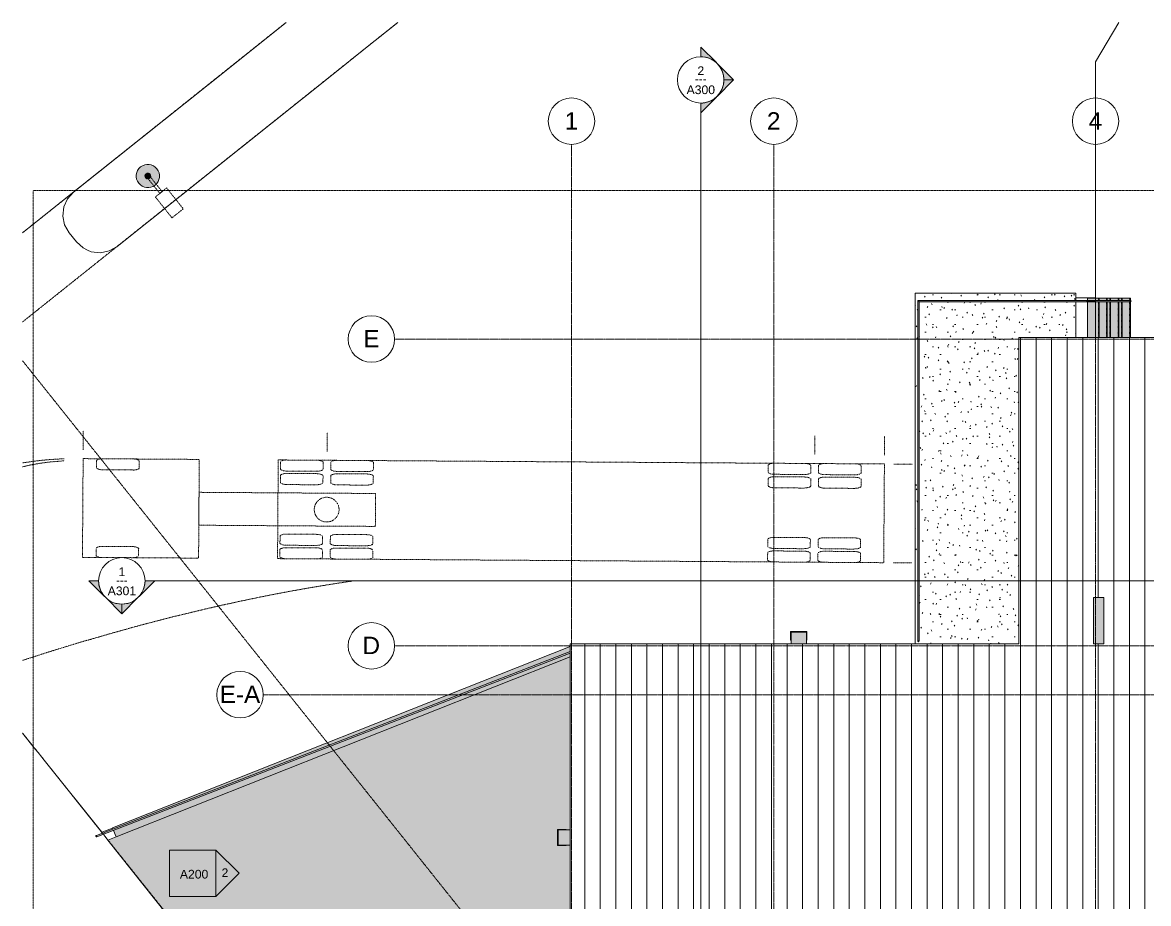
# Model space of a CAD drawing. Header units: inches. Extents: x -4141 to -1335, y 10291 to 12101.
# Drawn here: x -4135 to -2972, y 11191 to 12101 of the extents above; entities that cross this region are included whole.
import ezdxf

# ---------------------------------------------------------------- set-up
doc = ezdxf.new("R2010")
doc.units = ezdxf.units.IN
doc.header["$MEASUREMENT"] = 0
for name, pattern in [('Aligning Line 1_8_', [0.25, 0.125, -0.125]), ('Dash', [0.25, 0.125, -0.125]), ('Dash 1_16_', [0.125, 0.0625, -0.0625]), ('Double Dash 3_8_', [1, 0.375, -0.125, 0.125, -0.125, 0.125, -0.125]), ('Grid Line 1_2_', [0.875, 0.5, -0.125, 0.125, -0.125]), ('Overhead 1_16_', [0.101562, 0.0625, -0.039062])]:
    doc.linetypes.add(name, pattern=pattern)
for name, color, linetype, lineweight in [('A-FLOR-HRAL', 11, 'Continuous', 9), ('A-GENM', 5, 'Continuous', 9), ('A-ROOF', 132, 'Continuous', 13), ('A-ROOF-PATT', 132, 'Continuous', 9), ('A-WALL', 113, 'Continuous', 13), ('C-BLDG-PADS', 91, 'Continuous', 13), ('C-PROP-LINE', 91, 'Double Dash 3_8_', 9), ('C-TOPO', 7, 'Continuous', 9), ('E-LITE-EQPM', 33, 'Continuous', 9), ('E-LITE-EQPM-HDLN', 30, 'Dash', 9), ('G-ANNO-SYMB', 111, 'Aligning Line 1_8_', 9), ('S-FNDN', 32, 'Continuous', 13), ('S-GRID', 1, 'Continuous', 9), ('S-GRID-IDEN', 1, 'Continuous', 9), ('S-STRS', 31, 'Continuous', 13)]:
    doc.layers.add(name, color=color, linetype=linetype, lineweight=lineweight)
doc.styles.add('Arial', font='arial.ttf', dxfattribs={"height": 18})
doc.styles.add('Arial_1', font='arial.ttf', dxfattribs={"height": 9})
doc.styles.add('Century Gothic_1', font='', dxfattribs={"height": 9})
doc.styles.get('Century Gothic_1').set_extended_font_data('Century Gothic')

# ---------------------------------------------------------------- blocks, each defined once
blk = doc.blocks.new('Railing - Lapeyre - 1 1_2_ Post-1355937-FLOOR PLAN - ROOF PLAN')
at = {"layer": 'A-FLOR-HRAL'}
blk.add_hatch(color=253, dxfattribs=at).paths.add_polyline_path([(0.1, 0.7), (0, 0.7), (-0.3, 0.7), (-0.4, 0.6), (-0.6, 0.4), (-0.6, 0.4), (-0.7, 0.2), (-0.7, 0), (-0.6, 0), (-0.5, 0.3), (-0.5, 0.4), (-0.4, 0.6), (-0.2, 0.7), (0, 0.7)], flags=0)
at = {"layer": 'A-FLOR-HRAL', "color": 8}
blk.add_arc((0, 0), 0.75, 85.3095, 180, dxfattribs=at)
blk = doc.blocks.new('Railing - Lapeyre - 1 1_2_ Post-V1-FLOOR PLAN - ROOF PLAN')
at = {"layer": 'A-FLOR-HRAL'}
blk.add_hatch(color=253, dxfattribs=at).paths.add_polyline_path([(0, -0.8), (0.2, -0.7), (0.4, -0.6), (0.5, -0.5), (0.6, -0.4), (0.7, -0.2), (0.7, 0), (-0.8, 0), (-0.7, -0.2), (-0.6, -0.4), (-0.5, -0.5), (-0.4, -0.6), (-0.2, -0.7), (0, -0.8)], flags=0)
at = {"layer": 'A-FLOR-HRAL', "color": 8}
blk.add_arc((0, 0), 0.75, 180, 360, dxfattribs=at)
blk = doc.blocks.new('Railing - Railing-1339868-FLOOR PLAN - ROOF PLAN')
at = {"layer": 'A-FLOR-HRAL'}
for points in [[(-3210, 11461.9), (-3208.5, 11461.9), (-3208.5, 11812.4), (-3210, 11813.9), (-3210, 11463.1)], [(-3208.5, 11812.4), (-3035, 11812.4), (-3035.2, 11812.6), (-3035.3, 11812.8), (-3035.3, 11813), (-3035.3, 11813.1), (-3035.3, 11813.3), (-3035.1, 11813.5), (-3035.1, 11813.6), (-3034.9, 11813.7), (-3034.8, 11813.7), (-3034.6, 11813.8), (-3034.6, 11813.9), (-3209.9, 11813.9), (-3208.5, 11812.4)]]:
    blk.add_hatch(color=253, dxfattribs=at).paths.add_polyline_path(points, flags=0)
at = {"layer": 'A-FLOR-HRAL', "color": 8}
for p, q in [((-3034.6, 11813.9), (-3210, 11813.9)), ((-3210, 11813.9), (-3210, 11461.9)), ((-3208.5, 11812.4), (-3034.6, 11812.4)), ((-3208.5, 11461.9), (-3208.5, 11812.4)), ((-3034.6, 11813.9), (-3034.6, 11813.8)), ((-3208.5, 11461.9), (-3210, 11461.9))]:
    blk.add_line(p, q, dxfattribs=at)
blk.add_open_spline([(-3210, 11813.9), (-3210, 11813.9), (-3209.9, 11813.9), (-3209.9, 11813.8), (-3209.9, 11813.8), (-3209.8, 11813.8), (-3209.8, 11813.7), (-3209.7, 11813.7), (-3209.7, 11813.6), (-3209.6, 11813.5), (-3209.5, 11813.5), (-3209.5, 11813.4), (-3209.4, 11813.4), (-3209.4, 11813.3), (-3209.3, 11813.3), (-3209.3, 11813.2), (-3209.3, 11813.2), (-3209.2, 11813.1), (-3209.2, 11813.1), (-3209.1, 11813), (-3209.1, 11813), (-3209, 11813), (-3209, 11812.9), (-3208.9, 11812.9), (-3208.9, 11812.8), (-3208.8, 11812.8), (-3208.8, 11812.7), (-3208.7, 11812.7), (-3208.7, 11812.6), (-3208.6, 11812.6), (-3208.6, 11812.5), (-3208.6, 11812.5), (-3208.5, 11812.5), (-3208.5, 11812.4), (-3208.5, 11812.4), (-3208.5, 11812.4)], degree=3, knots=[0, 0, 0, 0, 0.083333, 0.125, 0.166667, 0.208333, 0.229167, 0.25, 0.291667, 0.333333, 0.354167, 0.375, 0.395833, 0.416667, 0.4375, 0.458333, 0.479167, 0.5, 0.520833, 0.541667, 0.5625, 0.583333, 0.604167, 0.625, 0.645833, 0.666667, 0.6875, 0.708333, 0.75, 0.770833, 0.791667, 0.833333, 0.875, 0.916667, 1, 1, 1, 1], dxfattribs=at)
at = {"rotation": 269.9999999999996}
blk.add_blockref('Railing - Lapeyre - 1 1_2_ Post-1355937-FLOOR PLAN - ROOF PLAN', (-3034.6, 11813.1), dxfattribs=at)
blk.add_blockref('Railing - Lapeyre - 1 1_2_ Post-V1-FLOOR PLAN - ROOF PLAN', (-3209.2, 11461.9))
blk = doc.blocks.new('Railing - Lapeyre - 1 1_2_ Post-1355956-FLOOR PLAN - ROOF PLAN')
at = {"layer": 'A-FLOR-HRAL'}
blk.add_hatch(color=253, dxfattribs=at).paths.add_polyline_path([(0.7, 0), (0.7, 0.2), (0.6, 0.4), (0.5, 0.5), (0.4, 0.6), (0.2, 0.7), (0, 0.7), (-0.2, 0.7), (-0.4, 0.6), (-0.5, 0.5), (-0.6, 0.4), (-0.7, 0.2), (-0.8, 0), (-0.7, -0.2), (-0.6, -0.4), (-0.5, -0.5), (-0.4, -0.6), (-0.2, -0.7), (0, -0.8), (0.2, -0.7), (0.4, -0.6), (0.5, -0.5), (0.6, -0.4), (0.7, -0.2)], flags=0)
at = {"layer": 'A-FLOR-HRAL', "color": 8}
for start, end in [(360, 180), (180, 360)]:
    blk.add_arc((0, 0), 0.75, start, end, dxfattribs=at)
blk = doc.blocks.new('Railing - Railing-1340472-FLOOR PLAN - ROOF PLAN')
at = {"layer": 'A-FLOR-HRAL'}
for points in [[(-3034.4, 11812.3), (-3026.2, 11812.3), (-3026.2, 11813.8), (-3034.1, 11813.7), (-3034, 11813.6), (-3033.9, 11813.4), (-3033.9, 11813.3), (-3033.8, 11813), (-3033.9, 11812.7), (-3034, 11812.5), (-3034.2, 11812.4), (-3034.3, 11812.4), (-3034.4, 11812.3), (-3034.4, 11812.3)], [(-2990.4, 11812.3), (-2990.4, 11812.3), (-2990.6, 11812.4), (-2990.7, 11812.5), (-2990.9, 11812.6), (-2990.9, 11812.8), (-2991, 11813), (-2990.9, 11813.2), (-2990.9, 11813.4), (-2990.7, 11813.6), (-2990.6, 11813.7), (-2990.4, 11813.7), (-2990.4, 11813.8), (-3026.2, 11813.8), (-3026.2, 11812.3), (-2990.5, 11812.3)]]:
    blk.add_hatch(color=253, dxfattribs=at).paths.add_polyline_path(points, flags=0)
at = {"layer": 'A-FLOR-HRAL', "color": 8}
for p, q in [((-3026.2, 11813.8), (-3034.6, 11813.8)), ((-3026.2, 11812.3), (-3034.6, 11812.3)), ((-2990.2, 11813.8), (-3026.2, 11813.8)), ((-2990.2, 11812.3), (-3026.2, 11812.3))]:
    blk.add_line(p, q, dxfattribs=at)
at = {"rotation": 270}
for p in [(-3034.6, 11813), (-2990.2, 11813)]:
    blk.add_blockref('Railing - Lapeyre - 1 1_2_ Post-1355956-FLOOR PLAN - ROOF PLAN', p, dxfattribs=at)
blk = doc.blocks.new('Railing - Lapeyre - 1 1_2_ Post-V2-FLOOR PLAN - ROOF PLAN')
at = {"layer": 'A-FLOR-HRAL'}
blk.add_hatch(color=253, dxfattribs=at).paths.add_polyline_path([(-0.7, 0.2), (-0.7, 0), (0.8, 0), (0.7, 0.3), (0.6, 0.5), (0.5, 0.5), (0.3, 0.7), (0.2, 0.7), (0, 0.7), (-0.2, 0.7), (-0.4, 0.6), (-0.6, 0.5), (-0.7, 0.3), (-0.7, 0.2)], flags=0)
at = {"layer": 'A-FLOR-HRAL', "color": 8}
blk.add_arc((0, 0), 0.75, 360, 180, dxfattribs=at)
blk = doc.blocks.new('Railing - Railing-1341484-FLOOR PLAN - ROOF PLAN')
at = {"layer": 'A-FLOR-HRAL'}
blk.add_hatch(color=253, dxfattribs=at).paths.add_polyline_path([(-4058.1, 11259.6), (-3569.2, 11449.5), (-3569.2, 11451), (-4058.6, 11261), (-4058.1, 11259.6)], flags=0)
at = {"layer": 'A-FLOR-HRAL', "color": 8}
for p, q in [((-3569.2, 11451), (-4058.6, 11261)), ((-4058.1, 11259.6), (-3569.2, 11449.4)), ((-4058.1, 11259.6), (-4058.6, 11261))]:
    blk.add_line(p, q, dxfattribs=at)
at = {"rotation": 111.2193858935049}
blk.add_blockref('Railing - Lapeyre - 1 1_2_ Post-V2-FLOOR PLAN - ROOF PLAN', (-4058.4, 11260.3), dxfattribs=at)
blk = doc.blocks.new('Turning Radius - Semi - 42ft axle to axle - Turning Radius - Semi - 42ft axle to axle-1546870-FLOOR PLAN - ROOF PLAN')
at = {"layer": 'A-GENM', "color": 8, "linetype": 'Dash 1_16_'}
for p, q in [((-540, 821.2), (-540, 801.7)), ((-438, 821.2), (-438, 801.7)), ((-549.2, 792), (-568.7, 792)), ((-540, 792), (-540, 165.6)), ((-438, 792), (-540, 792)), ((-438, 165.6), (-438, 792)), ((-530.8, 768), (-537.8, 768)), ((-516.8, 768), (-523.9, 768)), ((-454.1, 768), (-461.2, 768)), ((-440.2, 768), (-447.2, 768)), ((-540, 761.8), (-540, 730.2)), ((-528.6, 730.2), (-528.6, 761.8)), ((-526.1, 761.8), (-526.1, 730.2)), ((-514.6, 730.2), (-514.6, 761.8)), ((-463.4, 761.8), (-463.4, 730.2)), ((-451.9, 730.2), (-451.9, 761.8)), ((-449.4, 761.8), (-449.4, 730.2)), ((-438, 730.2), (-438, 761.8)), ((-537.8, 724), (-530.8, 724)), ((-523.9, 724), (-516.8, 724)), ((-461.2, 724), (-454.1, 724)), ((-447.2, 724), (-440.2, 724)), ((-549.2, 720), (-568.7, 720)), ((-540, 709.8), (-540, 678.2)), ((-530.8, 716), (-537.8, 716)), ((-528.6, 678.2), (-528.6, 709.8)), ((-526.1, 709.8), (-526.1, 678.2)), ((-516.8, 716), (-523.9, 716)), ((-514.6, 678.2), (-514.6, 709.8)), ((-463.4, 709.8), (-463.4, 678.2)), ((-454.1, 716), (-461.2, 716)), ((-451.9, 678.2), (-451.9, 709.8)), ((-449.4, 709.8), (-449.4, 678.2)), ((-440.2, 716), (-447.2, 716)), ((-438, 678.2), (-438, 709.8)), ((-537.8, 672), (-530.8, 672)), ((-523.9, 672), (-516.8, 672)), ((-461.2, 672), (-454.1, 672)), ((-447.2, 672), (-440.2, 672)), ((-540, 257.8), (-540, 226.2)), ((-530.8, 264), (-537.8, 264)), ((-528.6, 226.2), (-528.6, 257.8)), ((-526.1, 257.8), (-526.1, 226.2)), ((-516.8, 264), (-523.9, 264)), ((-514.6, 226.2), (-514.6, 257.8)), ((-506, 266.4), (-506, 84)), ((-472, 266.4), (-506, 266.4)), ((-472, 84), (-472, 266.4)), ((-463.4, 257.8), (-463.4, 226.2)), ((-454.1, 264), (-461.2, 264)), ((-451.9, 226.2), (-451.9, 257.8)), ((-449.4, 257.8), (-449.4, 226.2)), ((-440.2, 264), (-447.2, 264)), ((-438, 226.2), (-438, 257.8)), ((-549.2, 216), (-568.7, 216)), ((-537.8, 220), (-530.8, 220)), ((-530.8, 212), (-537.8, 212)), ((-523.9, 220), (-516.8, 220)), ((-516.8, 212), (-523.9, 212)), ((-461.2, 220), (-454.1, 220)), ((-454.1, 212), (-461.2, 212)), ((-447.2, 220), (-440.2, 220)), ((-440.2, 212), (-447.2, 212)), ((-540, 205.8), (-540, 174.2)), ((-528.6, 174.2), (-528.6, 205.8)), ((-526.1, 205.8), (-526.1, 174.2)), ((-514.6, 174.2), (-514.6, 205.8)), ((-463.4, 205.8), (-463.4, 174.2)), ((-451.9, 174.2), (-451.9, 205.8)), ((-449.4, 205.8), (-449.4, 174.2)), ((-438, 174.2), (-438, 205.8)), ((-540, 165.6), (-438, 165.6)), ((-537.8, 168), (-530.8, 168)), ((-523.9, 168), (-516.8, 168)), ((-461.2, 168), (-454.1, 168)), ((-447.2, 168), (-440.2, 168)), ((-540, 84), (-540, -36)), ((-438, 84), (-540, 84)), ((-506, 84), (-472, 84)), ((-438, -36), (-438, 84)), ((-540, 15.8), (-540, -15.8)), ((-530.8, 22), (-537.8, 22)), ((-528.6, -15.8), (-528.6, 15.8)), ((-449.4, 15.8), (-449.4, -15.8)), ((-440.2, 22), (-447.2, 22)), ((-438, -15.8), (-438, 15.8)), ((-537.8, -22), (-530.8, -22)), ((-447.2, -22), (-440.2, -22)), ((-549.2, -36), (-568.7, -36)), ((-540, -36), (-438, -36))]:
    blk.add_line(p, q, dxfattribs=at)
blk.add_circle((-489, 216), 12.8, dxfattribs=at)
for centre, radius, start, end in [((-537.9, 767.1), 0.919, 81.4433, 135.4264), ((-530.6, 767.1), 0.919, 44.5736, 98.5565), ((-524, 767.1), 0.919, 81.4433, 135.4264), ((-516.7, 767.1), 0.919, 44.5736, 98.5565), ((-461.3, 767.1), 0.919, 81.4433, 135.4264), ((-454, 767.1), 0.919, 44.5736, 98.5565), ((-447.4, 767.1), 0.919, 81.4433, 135.4264), ((-440.1, 767.1), 0.919, 44.5736, 98.5565), ((-529, 762.3), 11, 150.6297, 182.5082), ((-539.6, 762.3), 11, 357.4914, 29.3702), ((-515, 762.3), 11, 150.6297, 182.5082), ((-525.7, 762.3), 11, 357.4914, 29.3702), ((-452.4, 762.3), 11, 150.6297, 182.5082), ((-463, 762.3), 11, 357.4914, 29.3702), ((-438.4, 762.3), 11, 150.6297, 182.5082), ((-449, 762.3), 11, 357.4914, 29.3702), ((-529, 729.7), 11, 177.4914, 209.3702), ((-537.9, 724.9), 0.919, 224.5736, 278.5565), ((-530.6, 724.9), 0.919, 261.4433, 315.4264), ((-539.6, 729.7), 11, 330.6297, 2.5082), ((-515, 729.7), 11, 177.4914, 209.3702), ((-524, 724.9), 0.919, 224.5736, 278.5565), ((-516.7, 724.9), 0.919, 261.4433, 315.4264), ((-525.7, 729.7), 11, 330.6297, 2.5082), ((-452.4, 729.7), 11, 177.4914, 209.3702), ((-461.3, 724.9), 0.919, 224.5736, 278.5565), ((-454, 724.9), 0.919, 261.4433, 315.4264), ((-463, 729.7), 11, 330.6297, 2.5082), ((-438.4, 729.7), 11, 177.4914, 209.3702), ((-447.4, 724.9), 0.919, 224.5736, 278.5565), ((-440.1, 724.9), 0.919, 261.4433, 315.4264), ((-449, 729.7), 11, 330.6297, 2.5082), ((-529, 710.3), 11, 150.6297, 182.5082), ((-537.9, 715.1), 0.919, 81.4433, 135.4264), ((-530.6, 715.1), 0.919, 44.5736, 98.5565), ((-539.6, 710.3), 11, 357.4914, 29.3702), ((-515, 710.3), 11, 150.6297, 182.5082), ((-524, 715.1), 0.919, 81.4433, 135.4264), ((-516.7, 715.1), 0.919, 44.5736, 98.5565), ((-525.7, 710.3), 11, 357.4914, 29.3702), ((-452.4, 710.3), 11, 150.6297, 182.5082), ((-461.3, 715.1), 0.919, 81.4433, 135.4264), ((-454, 715.1), 0.919, 44.5736, 98.5565), ((-463, 710.3), 11, 357.4914, 29.3702), ((-438.4, 710.3), 11, 150.6297, 182.5082), ((-447.4, 715.1), 0.919, 81.4433, 135.4264), ((-440.1, 715.1), 0.919, 44.5736, 98.5565), ((-449, 710.3), 11, 357.4914, 29.3702), ((-529, 677.7), 11, 177.4914, 209.3702), ((-539.6, 677.7), 11, 330.6297, 2.5082), ((-515, 677.7), 11, 177.4914, 209.3702), ((-525.7, 677.7), 11, 330.6297, 2.5082), ((-452.4, 677.7), 11, 177.4914, 209.3702), ((-463, 677.7), 11, 330.6297, 2.5082), ((-438.4, 677.7), 11, 177.4914, 209.3702), ((-449, 677.7), 11, 330.6297, 2.5082), ((-537.9, 672.9), 0.919, 224.5736, 278.5565), ((-530.6, 672.9), 0.919, 261.4433, 315.4264), ((-524, 672.9), 0.919, 224.5736, 278.5565), ((-516.7, 672.9), 0.919, 261.4433, 315.4264), ((-461.3, 672.9), 0.919, 224.5736, 278.5565), ((-454, 672.9), 0.919, 261.4433, 315.4264), ((-447.4, 672.9), 0.919, 224.5736, 278.5565), ((-440.1, 672.9), 0.919, 261.4433, 315.4264), ((-529, 258.3), 11, 150.6297, 182.5082), ((-537.9, 263.1), 0.919, 81.4433, 135.4264), ((-530.6, 263.1), 0.919, 44.5736, 98.5565), ((-539.6, 258.3), 11, 357.4914, 29.3702), ((-515, 258.3), 11, 150.6297, 182.5082), ((-524, 263.1), 0.919, 81.4433, 135.4264), ((-516.7, 263.1), 0.919, 44.5736, 98.5565), ((-525.7, 258.3), 11, 357.4914, 29.3702), ((-452.4, 258.3), 11, 150.6297, 182.5082), ((-461.3, 263.1), 0.919, 81.4433, 135.4264), ((-454, 263.1), 0.919, 44.5736, 98.5565), ((-463, 258.3), 11, 357.4914, 29.3702), ((-438.4, 258.3), 11, 150.6297, 182.5082), ((-447.4, 263.1), 0.919, 81.4433, 135.4264), ((-440.1, 263.1), 0.919, 44.5736, 98.5565), ((-449, 258.3), 11, 357.4914, 29.3702), ((1359.6, 515), 1795.7, 188.6295, 190.1351), ((-529, 225.7), 11, 177.4836, 209.3702), ((-539.6, 225.7), 11, 330.6297, 2.5082), ((-515, 225.7), 11, 177.4914, 209.3702), ((-525.7, 225.7), 11, 330.6297, 2.5082), ((-452.4, 225.7), 11, 177.4914, 209.3702), ((-463, 225.7), 11, 330.6297, 2.5082), ((-438.4, 225.7), 11, 177.4914, 209.3702), ((-449, 225.7), 11, 330.6297, 2.5082), ((-529, 206.3), 11, 150.6297, 182.5082), ((-537.9, 220.9), 0.919, 224.5736, 278.5565), ((-537.9, 211.1), 0.919, 81.4433, 135.4264), ((-530.6, 220.9), 0.919, 261.4433, 315.4264), ((-530.6, 211.1), 0.919, 44.5736, 98.5565), ((-539.6, 206.3), 11, 357.4914, 29.3702), ((-515, 206.3), 11, 150.6297, 182.5082), ((-524, 220.9), 0.919, 224.5736, 278.5565), ((-524, 211.1), 0.919, 81.4433, 135.4264), ((-516.7, 220.9), 0.919, 261.4433, 315.4264), ((-516.7, 211.1), 0.919, 44.5736, 98.5565), ((-525.7, 206.3), 11, 357.4914, 29.3702), ((-452.4, 206.3), 11, 150.6297, 182.5082), ((-461.3, 220.9), 0.919, 224.5736, 278.5565), ((-461.3, 211.1), 0.919, 81.4433, 135.4264), ((-454, 220.9), 0.919, 261.4433, 315.4264), ((-454, 211.1), 0.919, 44.5736, 98.5565), ((-463, 206.3), 11, 357.4914, 29.3702), ((-438.4, 206.3), 11, 150.6297, 182.5082), ((-447.4, 220.9), 0.919, 224.5736, 278.5565), ((-447.4, 211.1), 0.919, 81.4433, 135.4264), ((-440.1, 220.9), 0.919, 261.4433, 315.4264), ((-440.1, 211.1), 0.919, 44.5736, 98.5565), ((-449, 206.3), 11, 357.4914, 29.3702), ((1295.2, 503.5), 1730.3, 190.1351, 191.669), ((-529, 173.7), 11, 177.483, 209.3702), ((-537.9, 168.9), 0.919, 224.5736, 278.5565), ((-530.6, 168.9), 0.919, 261.4433, 315.4264), ((-539.6, 173.7), 11, 330.6297, 2.5082), ((-515, 173.7), 11, 177.4914, 209.3702), ((-524, 168.9), 0.919, 224.5736, 278.5565), ((-516.7, 168.9), 0.919, 261.4433, 315.4264), ((-525.7, 173.7), 11, 330.6297, 2.5082), ((-452.4, 173.7), 11, 177.4914, 209.3702), ((-461.3, 168.9), 0.919, 224.5736, 278.5565), ((-454, 168.9), 0.919, 261.4433, 315.4264), ((-463, 173.7), 11, 330.6297, 2.5082), ((-438.4, 173.7), 11, 177.4914, 209.3702), ((-447.4, 168.9), 0.919, 224.5736, 278.5565), ((-440.1, 168.9), 0.919, 261.4433, 315.4264), ((-449, 173.7), 11, 330.6297, 2.5082), ((1646.7, 576.1), 2089.2, 191.669, 193.011), ((1369.1, 511.9), 1804.2, 193.011, 194.4551), ((2004.6, 675.8), 2460.6, 194.4551, 195.625), ((-529, 16.3), 11, 150.6297, 182.5095), ((-537.9, 21.1), 0.919, 81.4433, 135.4264), ((-530.6, 21.1), 0.919, 44.5736, 98.5565), ((-539.6, 16.3), 11, 357.4915, 29.3702), ((-438.4, 16.3), 11, 150.6297, 182.5082), ((-447.4, 21.1), 0.919, 81.4433, 135.4264), ((-440.1, 21.1), 0.919, 44.5736, 98.5565), ((-449, 16.3), 11, 357.4915, 29.3702), ((1545.9, 547.5), 1984.2, 195.625, 196.9278), ((-529, -16.3), 11, 177.4902, 209.3702), ((-537.9, -21.1), 0.919, 224.5736, 278.5565), ((-530.6, -21.1), 0.919, 261.4433, 315.4264), ((-539.6, -16.3), 11, 330.6297, 2.5082), ((-438.4, -16.3), 11, 177.4915, 209.3702), ((-447.4, -21.1), 0.919, 224.5736, 278.5565), ((-440.1, -21.1), 0.919, 261.4433, 315.4264), ((-449, -16.3), 11, 330.6297, 2.5082), ((2448.5, 822.2), 2927.8, 196.9278, 197.9313), ((-202.1, -41.6), 337.9, 182.3927, 187.3467), ((128.5, 0.6), 668.5, 184.825, 185.7383), ((-304.4, -42.9), 233.5, 185.7383, 193.7829), ((1806.2, 614.3), 2252.6, 197.9313, 198.4136), ((215.8, 12.3), 759.2, 187.3467, 188.3983)]:
    blk.add_arc(centre, radius, start, end, dxfattribs=at)
blk = doc.blocks.new('Pathway_Cooper_Streetworks_WKP_Pak_Glass - Pathway_Cooper_Streetworks_WKP_Pak_Glass-V5-FLOOR PLAN - ROOF PLAN')
at = {"layer": 'E-LITE-EQPM'}
for points in [[(-3340.8, 11471.5), (-3324.5, 11471.5), (-3324.5, 11471.8), (-3341.3, 11471.8), (-3341.3, 11471.5)], [(-3324.9, 11462.7), (-3324.5, 11462.7), (-3324.5, 11471.5), (-3341.3, 11471.5), (-3341.3, 11462.7), (-3340.8, 11462.7), (-3340.8, 11462.9), (-3340.8, 11462.9), (-3340.8, 11471.2), (-3324.9, 11471.2), (-3325, 11462.9), (-3325, 11462.9), (-3325, 11462.7)], [(-3324.9, 11471), (-3324.9, 11471.2), (-3340.8, 11471.2), (-3340.8, 11471), (-3340.8, 11471), (-3340.8, 11471.1), (-3325, 11471.1), (-3325, 11471)], [(-3325, 11458.9), (-3325, 11471.1), (-3340.8, 11471.1), (-3340.8, 11458.9)]]:
    blk.add_hatch(color=10, dxfattribs=at).paths.add_polyline_path(points, flags=0)
h = blk.add_hatch(color=10, dxfattribs=at)
h.paths.add_polyline_path([(-3340.8, 11462.9), (-3340.8, 11471), (-3340.8, 11471), (-3340.8, 11462.9)], flags=0)
h.paths.add_polyline_path([(-3324.9, 11462.9), (-3324.9, 11471), (-3325, 11471), (-3325, 11462.9)], flags=0)
at = {"layer": 'E-LITE-EQPM', "color": 8}
for p, q in [((-3341.3, 11471.5), (-3341.3, 11471.8)), ((-3324.5, 11471.8), (-3341.3, 11471.8)), ((-3341.3, 11462.7), (-3341.3, 11471.5)), ((-3324.5, 11471.5), (-3341.3, 11471.5)), ((-3340.8, 11462.7), (-3341.3, 11462.7)), ((-3340.8, 11471), (-3340.8, 11471.2)), ((-3324.9, 11471.2), (-3340.8, 11471.2)), ((-3340.8, 11458.9), (-3340.8, 11471.1)), ((-3325, 11471.1), (-3340.8, 11471.1)), ((-3340.8, 11462.9), (-3340.8, 11471)), ((-3340.8, 11471), (-3340.8, 11471)), ((-3340.8, 11462.9), (-3340.8, 11462.9)), ((-3325, 11471.1), (-3325, 11458.9)), ((-3324.9, 11471), (-3325, 11471)), ((-3324.9, 11462.9), (-3325, 11462.9)), ((-3324.5, 11462.7), (-3325, 11462.7)), ((-3324.9, 11471.2), (-3324.9, 11471)), ((-3324.9, 11471), (-3324.9, 11462.9)), ((-3324.5, 11471.8), (-3324.5, 11471.5)), ((-3324.5, 11471.5), (-3324.5, 11462.7))]:
    blk.add_line(p, q, dxfattribs=at)
blk = doc.blocks.new('Pathway_Cooper_Streetworks_WKP_Pak_Glass - Pathway_Cooper_Streetworks_WKP_Pak_Glass-1556231-FLOOR PLAN - ROOF PLAN')
at = {"layer": 'E-LITE-EQPM'}
for points in [[(-2784.6, 11788.1), (-2768.8, 11788.1), (-2768.8, 11788.4), (-2785.6, 11788.4), (-2785.6, 11788.1), (-2785.1, 11788.1)], [(-2768.8, 11779.3), (-2768.8, 11788.1), (-2785.6, 11788.1), (-2785.6, 11779.3), (-2785.1, 11779.3), (-2785.1, 11779.5), (-2785.1, 11779.5), (-2785.1, 11787.8), (-2769.3, 11787.8), (-2769.3, 11779.5), (-2769.3, 11779.5), (-2769.3, 11779.3), (-2769, 11779.3)], [(-2785.1, 11787.6), (-2785.1, 11787.7), (-2769.3, 11787.7), (-2769.3, 11787.6), (-2769.3, 11787.7), (-2769.3, 11787.8), (-2785.1, 11787.8), (-2785.1, 11787.6)], [(-2785.1, 11775.4), (-2769.3, 11775.4), (-2769.3, 11787.7), (-2785.1, 11787.7), (-2785.1, 11779.5)]]:
    blk.add_hatch(color=10, dxfattribs=at).paths.add_polyline_path(points, flags=0)
h = blk.add_hatch(color=10, dxfattribs=at)
h.paths.add_polyline_path([(-2785.1, 11779.5), (-2785.1, 11787.6), (-2785.1, 11787.6), (-2785.1, 11779.5)], flags=0)
h.paths.add_polyline_path([(-2769.3, 11779.5), (-2769.3, 11779.5), (-2769.3, 11787.6), (-2769.3, 11787.6), (-2769.3, 11779.5)], flags=0)
at = {"layer": 'E-LITE-EQPM', "color": 8}
for p, q in [((-2785.6, 11788.1), (-2785.6, 11788.4)), ((-2768.8, 11788.4), (-2785.6, 11788.4)), ((-2785.6, 11779.3), (-2785.6, 11788.1)), ((-2768.8, 11788.1), (-2785.6, 11788.1)), ((-2785.1, 11787.6), (-2785.1, 11787.8)), ((-2769.3, 11787.8), (-2785.1, 11787.8)), ((-2785.1, 11775.4), (-2785.1, 11787.7)), ((-2769.3, 11787.7), (-2785.1, 11787.7)), ((-2785.1, 11779.5), (-2785.1, 11787.6)), ((-2785.1, 11787.6), (-2785.1, 11787.6)), ((-2769.3, 11787.8), (-2769.3, 11787.6)), ((-2769.3, 11787.7), (-2769.3, 11775.4)), ((-2769.3, 11787.6), (-2769.3, 11779.5)), ((-2769.3, 11787.6), (-2769.3, 11787.6)), ((-2768.8, 11788.4), (-2768.8, 11788.1)), ((-2768.8, 11788.1), (-2768.8, 11779.3)), ((-2785.1, 11779.3), (-2785.6, 11779.3)), ((-2785.1, 11779.5), (-2785.1, 11779.5)), ((-2769.3, 11779.5), (-2769.3, 11779.5)), ((-2768.8, 11779.3), (-2769.3, 11779.3))]:
    blk.add_line(p, q, dxfattribs=at)
blk = doc.blocks.new('265613 - Lighting Poles and Standards - Parking Lot - Generic - 265613 - Lighting Poles and Standards - Parking Lot - Generic-1566120-FLOOR PLAN - ROOF PLAN')
at = {"layer": 'E-LITE-EQPM'}
h = blk.add_hatch(color=8, dxfattribs=at)
h.paths.add_polyline_path([(6.6, -22.5), (4.5, -21.4), (2.3, -20.7), (0, -20.4), (-2.4, -20.7), (-4.6, -21.4), (-6.7, -22.5), (-8.5, -24), (-10, -25.8), (-11.1, -27.8), (-11.8, -30.1), (-12, -32.4), (-11.8, -34.8), (-11.1, -37), (-10, -39.1), (-8.5, -40.9), (-6.7, -42.4), (-4.6, -43.5), (-2.4, -44.2), (0, -44.4), (2.3, -44.2), (4.5, -43.5), (6.6, -42.4), (8.4, -40.9), (9.9, -39.1), (11, -37), (11.7, -34.8), (12, -32.4), (11.7, -30.1), (11, -27.8), (9.9, -25.8), (8.4, -24)], flags=0)
h.paths.add_polyline_path([(2.1, -30.3), (2.6, -30.9), (2.9, -31.7), (2.9, -32.5), (2.9, -33.2), (2.6, -33.9), (2.1, -34.6), (1.5, -35), (0.7, -35.3), (-0.2, -35.4), (-1, -35.3), (-1.5, -35), (-2.2, -34.5), (-2.6, -33.9), (-2.9, -33.2), (-3, -32.3), (-2.9, -31.7), (-2.6, -30.9), (-2.1, -30.3), (-1.5, -29.8), (-0.8, -29.5), (0.1, -29.5), (0.8, -29.6), (1.5, -29.8)], flags=0)
blk.add_hatch(color=8, dxfattribs=at).paths.add_polyline_path([(2.1, -30.3), (1.5, -29.8), (0.7, -29.5), (0, -29.4), (-0.8, -29.5), (-1.5, -29.8), (-2.2, -30.3), (-2.7, -31), (-2.9, -31.7), (-3, -32.4), (-2.9, -33.2), (-2.6, -33.9), (-2.2, -34.6), (-1.5, -35), (-0.8, -35.3), (0, -35.4), (0.7, -35.3), (1.5, -35), (2.1, -34.6), (2.6, -33.9), (2.9, -33.2), (3, -32.4), (2.9, -31.7), (2.6, -30.9), (2.1, -30.4)], flags=0)
at = {"layer": 'E-LITE-EQPM', "color": 8}
blk.add_line((-1.7, -10.7), (1.6, -10.7), dxfattribs=at)
for radius, start, end in [(12, 360, 180), (12, 180, 360), (3, 360, 180), (3, 180, 360), (3, 218.9795, 222.9579), (3, 138.4615, 139.6937), (3, 110.7692, 112.1187), (3, 81.7161, 84.3309), (3, 53.8296, 56.4117), (3, 302.5651, 307.7194), (3, 26.2369, 27.6923), (3, 331.2008, 334.7073), (3, 246.2471, 251.5628), (3, 274.1914, 279.8875)]:
    blk.add_arc((0, -32.4), radius, start, end, dxfattribs=at)
at = {"layer": 'E-LITE-EQPM-HDLN', "color": 8}
for p, q in [((-7.5, -10.7), (-7.5, 16.9)), ((-7.5, 16.9), (7.4, 16.9)), ((7.4, 16.9), (7.4, -10.7)), ((7.4, -10.7), (-7.5, -10.7)), ((-1.5, -10.7), (-1.5, -29.8)), ((1.5, -10.7), (1.5, -29.8))]:
    blk.add_line(p, q, dxfattribs=at)
blk = doc.blocks.new('Family - ___-1416994-FLOOR PLAN - ROOF PLAN')
at = {"layer": 'C-PROP-LINE', "color": 8}
for p, q in [((-3862.7, 12101), (-4135, 11883.7)), ((-4135, 11366.8), (-3396.9, 10441.8))]:
    blk.add_line(p, q, dxfattribs=at)
blk = doc.blocks.new('Family - ___-1442676-FLOOR PLAN - ROOF PLAN')
at = {"layer": 'C-PROP-LINE', "color": 8}
for p, q in [((-3747.3, 12101), (-4135, 11791.6)), ((-4135, 11751.5), (-3089.9, 10441.8))]:
    blk.add_line(p, q, dxfattribs=at)
blk = doc.blocks.new('Grid - Grid Head - Circle-50561-FLOOR PLAN - ROOF PLAN')
at = {"layer": 'S-GRID-IDEN'}
for start, end in [(360, 180), (180, 360)]:
    blk.add_arc((0, 0), 0.25, start, end, dxfattribs=at)
blk = doc.blocks.new('Elevation - Detail Number-151647-FLOOR PLAN - ROOF PLAN')
at = {"layer": 'G-ANNO-SYMB', "linetype": 'Continuous'}
for p, q in [((0.25, 0.25), (-0.25, 0.25)), ((-0.25, 0.25), (-0.25, -0.25)), ((0.25, -0.25), (0.25, 0.25)), ((-0.25, -0.25), (0.25, -0.25))]:
    blk.add_line(p, q, dxfattribs=at)
blk = doc.blocks.new('Elevation - Detail Number-151370-FLOOR PLAN - ROOF PLAN')
at = {"layer": 'G-ANNO-SYMB', "linetype": 'Continuous'}
for p, q in [((0, 0.25), (-0.25, 0)), ((0.25, 0), (0, 0.25)), ((-0.25, 0), (0.25, 0))]:
    blk.add_line(p, q, dxfattribs=at)
blk = doc.blocks.new('Section - Section Head - Filled-22785-FLOOR PLAN - ROOF PLAN')
at = {"layer": 'G-ANNO-SYMB', "linetype": 'Continuous'}
h = blk.add_hatch(color=256, dxfattribs=at)
edge = h.paths.add_edge_path(flags=0)
edge.add_line((-0.427, 0.177), (-0.25, 0.354))
edge.add_line((-0.25, 0.354), (-0.25, 0.25))
edge.add_arc((-0.25, 0), 0.25, 90, 135)
h = blk.add_hatch(color=256, dxfattribs=at)
edge = h.paths.add_edge_path(flags=0)
edge.add_arc((-0.25, 0), 0.25, 45, 90)
edge.add_line((-0.25, 0.25), (-0.25, 0.354))
edge.add_line((-0.25, 0.354), (-0.073, 0.177))
h = blk.add_hatch(color=256, dxfattribs=at)
edge = h.paths.add_edge_path(flags=0)
edge.add_arc((-0.25, 0), 0.25, 137.9216, 180)
edge.add_line((-0.5, 0), (-0.604, 0))
edge.add_line((-0.604, 0), (-0.436, 0.168))
h = blk.add_hatch(color=256, dxfattribs=at)
edge = h.paths.add_edge_path(flags=0)
edge.add_line((-0.064, 0.168), (0.104, 0))
edge.add_line((0.104, 0), (0, 0))
edge.add_arc((-0.25, 0), 0.25, 0, 42.0784)
for p, q in [((-0.25, 0.354), (-0.427, 0.177)), ((-0.25, 0.25), (-0.25, 0.354)), ((-0.073, 0.177), (-0.25, 0.354)), ((-0.25, 0.354), (-0.25, 0.25)), ((-0.436, 0.168), (-0.604, 0)), ((0.104, 0), (-0.064, 0.168)), ((-0.604, 0), (-0.5, 0)), ((0, 0), (0.104, 0))]:
    blk.add_line(p, q, dxfattribs=at)
for start, end in [(360, 180), (90, 135), (45, 90), (137.9216, 180), (0, 42.0784), (180, 360)]:
    blk.add_arc((-0.25, 0), 0.25, start, end, dxfattribs=at)

msp = doc.modelspace()

# ---------------------------------------------------------------- hatches: boundary and pattern name
at = {"layer": 'A-ROOF-PATT'}
h = msp.add_hatch(dxfattribs=at)
h.set_pattern_fill('FP_1', color=9, style=0, pattern_type=2)
h.set_pattern_definition([(270, (0, 9.729), (16.082, 1e-15), [])])
h.paths.add_polyline_path([(-2143.4, 10816.4), (-1585.5, 10816.4), (-1585.5, 11775.4), (-3105.5, 11775.4), (-3105.5, 11458.9), (-3569.2, 11458.9), (-3569.2, 11072.4), (-3360.2, 11072.4), (-3360.2, 10816.4), (-2807.3, 10816.4)], flags=0)
h.paths.add_polyline_path([(-1739.8, 11068.1), (-1799.2, 11068.1), (-1799.2, 11113.9), (-1739.8, 11113.9)], flags=0)
h.paths.add_polyline_path([(-1770, 11221.9), (-1799.2, 11221.9), (-1799.2, 11267.7), (-1739.8, 11267.7), (-1739.8, 11221.9)], flags=0)
h.paths.add_polyline_path([(-1790.8, 11375.7), (-1799.2, 11375.7), (-1799.2, 11421.5), (-1739.8, 11421.5), (-1739.8, 11375.7), (-1770, 11375.7)], flags=0)
h.paths.add_polyline_path([(-3028.2, 11458.9), (-3028.2, 11506.8), (-3017.6, 11506.8), (-3017.6, 11458.9)], flags=0)
at = {"layer": 'A-WALL'}
msp.add_hatch(color=8, dxfattribs=at).paths.add_polyline_path([(-3028.2, 11458.9), (-3017.6, 11458.9), (-3017.6, 11506.8), (-3028.2, 11506.8), (-3028.2, 11475)], flags=0)
at = {"layer": 'C-BLDG-PADS', "lineweight": 9}
h = msp.add_hatch(dxfattribs=at)
h.set_pattern_fill('FP_2', color=9, style=0, pattern_type=2)
h.set_pattern_definition([(0, (0, 0), (30.72, 7.68), [1.267, -21.773, 1.267, -21.773, -122.88]), (0, (0, 0), (30.72, 7.68), [-46.08, 1.267, -44.813, 1.267, -21.773, -53.76]), (0, (0, 0), (30.72, 7.68), [-115.2, 1.267, -14.093, 1.267, -37.133]), (120, (11.52, 3.84), (-22.011075, 22.7643004), [1.267, -21.773, 1.267, -21.773, -122.88]), (120, (11.52, 3.84), (-22.011075, 22.7643004), [-46.08, 1.267, -44.813, 1.267, -21.773, -53.76]), (120, (11.52, 3.84), (-22.011075, 22.7643004), [-115.2, 1.267, -14.093, 1.267, -37.133]), (240, (15.36, 19.2), (-8.708925, -30.4443004), [1.267, -21.773, 1.267, -21.773, -122.88]), (240, (15.36, 19.2), (-8.708925, -30.4443004), [-46.08, 1.267, -44.813, 1.267, -21.773, -53.76]), (240, (15.36, 19.2), (-8.708925, -30.4443004), [-115.2, 1.267, -14.093, 1.267, -37.133])])
h.paths.add_polyline_path([(-3212.5, 11458.9), (-3105.5, 11458.9), (-3105.5, 11775.4), (-3046.6, 11775.4), (-3046.6, 11812.4), (-3208.5, 11812.4), (-3208.5, 11461.7), (-3208.6, 11461.5), (-3208.7, 11461.4), (-3208.8, 11461.2), (-3209, 11461.2), (-3209.2, 11461.1), (-3209.4, 11461.2), (-3209.6, 11461.2), (-3209.7, 11461.4), (-3209.9, 11461.5), (-3209.9, 11461.7), (-3210, 11462.1), (-3209.9, 11813.9), (-3046.6, 11813.9), (-3046.6, 11821.4), (-3212.5, 11821.4), (-3212.5, 11465.8)], flags=0)
at = {"layer": 'C-BLDG-PADS'}
h = msp.add_hatch(color=253, dxfattribs=at)
h.paths.add_polyline_path([(-3217.2, 10617), (-3217.2, 10639), (-3042.2, 10639), (-3042.2, 10647.2), (-3075.2, 10647.2), (-3075.2, 10649), (-3042.2, 10649), (-3042.2, 10816.4), (-3192.6, 10816.4), (-3192.6, 10812.5), (-3192.1, 10812.5), (-3192.1, 10803.4), (-3208.9, 10803.4), (-3208.9, 10812.5), (-3208.4, 10812.5), (-3208.4, 10816.4), (-3360.2, 10816.4), (-3360.2, 10927.3), (-3364.1, 10927.3), (-3364.1, 10926.8), (-3373.2, 10926.8), (-3373.2, 10943.6), (-3364.1, 10943.6), (-3364.1, 10943.1), (-3360.2, 10943.1), (-3360.2, 11072.4), (-3569.2, 11072.4), (-3569.2, 11251), (-3573.1, 11251), (-3573.1, 11250.5), (-3582.2, 11250.5), (-3582.2, 11267.2), (-3573.1, 11267.2), (-3573.1, 11266.7), (-3569.2, 11266.7), (-3569.2, 11445.5), (-4046.8, 11256), (-3553.8, 10638.4), (-3295.8, 10638.4), (-3222.2, 10618.4)], flags=0)
h.paths.add_polyline_path([(-3501.3, 10623.6), (-3287.1, 10623.6), (-3297.4, 10626.4), (-3544.2, 10626.4), (-3542, 10623.6), (-3501.4, 10623.6)], flags=0)
h.paths.add_polyline_path([(-3457.5, 10847), (-3457.5, 10919), (-3397.5, 10919), (-3397.5, 10847), (-3453.5, 10847)], flags=0)
h.paths.add_polyline_path([(-3431.5, 10937), (-3457.5, 10937), (-3457.5, 11009), (-3397.5, 11009), (-3397.5, 10937), (-3429.7, 10937)], flags=0)
at = {"layer": 'S-FNDN'}
h = msp.add_hatch(color=9, dxfattribs=at)
h.paths.add_polyline_path([(-4038.4, 11259.4), (-3569.2, 11445.5), (-3569.2, 11449.4), (-4041.1, 11266.2), (-4040.6, 11264.9)], flags=0)
h.paths.add_polyline_path([(-4041.7, 11267.6), (-3569.2, 11451), (-3569.2, 11456.3), (-4042.1, 11268.7)], flags=0)
at = {"layer": 'S-STRS'}
h = msp.add_hatch(color=254, dxfattribs=at)
h.paths.add_polyline_path([(-3034.6, 11775.4), (-3026.2, 11775.4), (-3026.2, 11812.3), (-3034.6, 11812.3), (-3034.6, 11789.9)], flags=0)
h.paths.add_polyline_path([(-3032, 11813.8), (-3026.2, 11813.8), (-3026.2, 11816.3), (-3034.6, 11816.3), (-3034.6, 11813.9), (-3034.4, 11813.9), (-3034, 11813.8), (-3033.7, 11813.8)], flags=0)
h = msp.add_hatch(color=7, dxfattribs=at)
h.paths.add_polyline_path([(-3026.2, 11775.4), (-3014.2, 11775.4), (-3014.2, 11812.3), (-3026.2, 11812.3), (-3026.2, 11775.4)], flags=0)
h.paths.add_polyline_path([(-3025.1, 11813.8), (-3014.2, 11813.8), (-3014.2, 11816.3), (-3026.2, 11816.3), (-3026.2, 11813.8)], flags=0)
h = msp.add_hatch(color=254, dxfattribs=at)
h.paths.add_polyline_path([(-3010.6, 11775.4), (-3010.6, 11812.3), (-3014.2, 11812.3), (-3014.2, 11775.4)], flags=0)
h.paths.add_polyline_path([(-3014.2, 11813.8), (-3010.6, 11813.8), (-3010.6, 11816.3), (-3014.2, 11816.3)], flags=0)
h = msp.add_hatch(color=7, dxfattribs=at)
h.paths.add_polyline_path([(-3007.3, 11775.4), (-3002.2, 11775.4), (-3002.2, 11812.3), (-3010.6, 11812.3), (-3010.6, 11775.4)], flags=0)
h.paths.add_polyline_path([(-3010.4, 11813.8), (-3002.2, 11813.8), (-3002.2, 11816.3), (-3010.6, 11816.3), (-3010.6, 11813.8)], flags=0)
h = msp.add_hatch(color=7, dxfattribs=at)
h.paths.add_polyline_path([(-2990.2, 11775.4), (-2990.2, 11812.3), (-3002.2, 11812.3), (-3002.2, 11775.4)], flags=0)
h.paths.add_polyline_path([(-2990.2, 11813.8), (-2990.2, 11816.3), (-3002.2, 11816.3), (-3002.2, 11813.8), (-2990.4, 11813.8)], flags=0)

# ---------------------------------------------------------------- linework, layer by layer
at = {"layer": 'A-ROOF', "color": 8, "lineweight": 9}
for p, q in [((-1585.5, 11775.4), (-3105.5, 11775.4)), ((-3105.5, 11458.9), (-3105.5, 11775.4)), ((-3569.2, 11458.9), (-3105.5, 11458.9)), ((-3569.2, 11072.4), (-3569.2, 11458.9))]:
    msp.add_line(p, q, dxfattribs=at)
at = {"layer": 'A-WALL', "color": 8, "lineweight": 9}
for p, q in [((-3028.2, 11458.9), (-3028.2, 11506.8)), ((-3028.2, 11506.8), (-3017.6, 11506.8)), ((-3017.6, 11506.8), (-3017.6, 11458.9)), ((-3028.2, 11458.9), (-3017.6, 11458.9))]:
    msp.add_line(p, q, dxfattribs=at)
at = {"layer": 'C-BLDG-PADS', "color": 8, "lineweight": 9}
for p, q in [((-3046.6, 11821.4), (-3212.5, 11821.4)), ((-3212.5, 11821.4), (-3212.5, 11458.9)), ((-3046.6, 11813.9), (-3046.6, 11821.4)), ((-3046.6, 11775.4), (-3046.6, 11812.4)), ((-4038.4, 11259.4), (-4046.8, 11256)), ((-4046.8, 11256), (-3572.4, 10661.7))]:
    msp.add_line(p, q, dxfattribs=at)
at = {"layer": 'C-TOPO', "color": 8}
for p, q in [((-3862.7, 12101), (-3943.3, 12036.6)), ((-3943.3, 12036.6), (-3862.7, 12101)), ((-3782.3, 12073.1), (-3747.3, 12101)), ((-3747.3, 12101), (-3782.3, 12073.1)), ((-3002.1, 12101), (-3026.2, 12060.2)), ((-3026.2, 12060.2), (-3002.1, 12101)), ((-3812.4, 12049), (-3782.3, 12073.1)), ((-3782.3, 12073.1), (-3812.4, 12049)), ((-3026.2, 12060.2), (-3026.2, 12038.4)), ((-3026.2, 12038.4), (-3026.2, 12060.2)), ((-4037.3, 11869.6), (-3812.4, 12049)), ((-3812.4, 12049), (-4037.3, 11869.6)), ((-4093.7, 11916.7), (-3943.3, 12036.6)), ((-3943.3, 12036.6), (-4082.2, 11925.8)), ((-3026.2, 12038.4), (-3026.2, 11853)), ((-3026.2, 11853), (-3026.2, 12038.4)), ((-4082.2, 11925.8), (-4093.7, 11916.7)), ((-4082.2, 11925.8), (-4088.5, 11918.9)), ((-4088.5, 11918.9), (-4082.2, 11925.8)), ((-4135, 11883.7), (-4093.7, 11916.7)), ((-4093.7, 11916.7), (-4135, 11883.7)), ((-4088.5, 11918.9), (-4092.4, 11910.4)), ((-4092.4, 11910.4), (-4088.5, 11918.9)), ((-4092.4, 11910.4), (-4093.4, 11901)), ((-4093.4, 11901), (-4092.4, 11910.4)), ((-4093.4, 11901), (-4091.6, 11891.8)), ((-4091.6, 11891.8), (-4093.4, 11901)), ((-4091.6, 11891.8), (-4086.9, 11883.7)), ((-4086.9, 11883.7), (-4091.6, 11891.8)), ((-4086.9, 11883.7), (-4079.4, 11874.3)), ((-4079.4, 11874.3), (-4086.9, 11883.7)), ((-4079.4, 11874.3), (-4072.5, 11868)), ((-4072.5, 11868), (-4079.4, 11874.3)), ((-4072.5, 11868), (-4067.9, 11865.9)), ((-4067.9, 11865.9), (-4072.5, 11868)), ((-4045.4, 11864.9), (-4037.3, 11869.6)), ((-4037.3, 11869.6), (-4045.4, 11864.9)), ((-4067.9, 11865.9), (-4064, 11864.1)), ((-4064, 11864.1), (-4067.9, 11865.9)), ((-4064, 11864.1), (-4054.6, 11863.1)), ((-4054.6, 11863.1), (-4064, 11864.1)), ((-4054.6, 11863.1), (-4045.4, 11864.9)), ((-4045.4, 11864.9), (-4054.6, 11863.1)), ((-3026.2, 11853), (-3026.2, 11837.8)), ((-3026.2, 11837.8), (-3026.2, 11853)), ((-3026.2, 11837.8), (-3026.2, 11831.1)), ((-3026.2, 11831.1), (-3026.2, 11837.8)), ((-3026.2, 11831.1), (-3026.2, 11816.3)), ((-3026.2, 11816.4), (-3026.2, 11831.1)), ((-3026.2, 11816.4), (-3046.6, 11816.4)), ((-3046.6, 11816.4), (-3026.2, 11816.4)), ((-3026.2, 11816.3), (-3026.2, 11816.4)), ((-4121.5, 11349.8), (-4135, 11366.8)), ((-4135, 11366.8), (-4121.5, 11349.8)), ((-4119, 11346.8), (-4121.5, 11349.8)), ((-4121.5, 11349.8), (-4119, 11346.8)), ((-4111.4, 11337.1), (-4119, 11346.8)), ((-4119, 11346.8), (-4111.4, 11337.1)), ((-4052.5, 11263.4), (-4111.4, 11337.1)), ((-4053.2, 11264.2), (-4111.4, 11337.1)), ((-4042.1, 11268.5), (-4053.2, 11264.2)), ((-4053.2, 11264.2), (-4042.1, 11268.5)), ((-4053.2, 11264.2), (-4052.5, 11263.4)), ((-4051.5, 11262.2), (-4051.1, 11261.6)), ((-4051.1, 11261.6), (-4051.5, 11262.2)), ((-4051.1, 11261.6), (-4046.7, 11256.1)), ((-4046.7, 11256.1), (-4051.1, 11261.6))]:
    msp.add_line(p, q, dxfattribs=at)
at = {"layer": 'G-ANNO-SYMB', "linetype": 'Continuous'}
for p, q in [((-3434.2, 12017.7), (-3434.2, 10300.1)), ((-4008.4, 11524), (-1530.4, 11524))]:
    msp.add_line(p, q, dxfattribs=at)
at = {"layer": 'G-ANNO-SYMB'}
for p in [(-4124.1, 10441.8), (-1479.6, 11927.3)]:
    msp.add_line(p, (-4124.1, 11927.3), dxfattribs=at)
at = {"layer": 'S-FNDN', "color": 8, "lineweight": 9}
for p, q in [((-4042.1, 11268.7), (-3569.2, 11456.3)), ((-3569.2, 11445.5), (-4038.4, 11259.4)), ((-4042.1, 11268.7), (-4041.7, 11267.6)), ((-4041.1, 11266.2), (-4038.4, 11259.4))]:
    msp.add_line(p, q, dxfattribs=at)
at = {"layer": 'S-GRID', "linetype": 'Grid Line 1_2_'}
for p, q in [((-3567.7, 10413.1), (-3567.7, 11975)), ((-3358.7, 10413.1), (-3358.7, 11975)), ((-3026.2, 10769.7), (-3026.2, 11975)), ((-1382.9, 11773.9), (-3750.5, 11773.9)), ((-1382.9, 11456.9), (-3750.5, 11456.9)), ((-1382.9, 11406.4), (-3886.2, 11406.4))]:
    msp.add_line(p, q, dxfattribs=at)
at = {"layer": 'S-STRS', "color": 8, "lineweight": 9}
for p, q in [((-3034.6, 11813.9), (-3034.6, 11816.3)), ((-3022.6, 11816.3), (-3034.6, 11816.3)), ((-3034.6, 11775.4), (-3034.6, 11812.3)), ((-3026.2, 11813.8), (-3026.2, 11816.3)), ((-3014.2, 11816.3), (-3026.2, 11816.3)), ((-3026.2, 11775.4), (-3026.2, 11812.3)), ((-3022.6, 11813.8), (-3022.6, 11816.3)), ((-3022.6, 11775.4), (-3022.6, 11812.3)), ((-3010.6, 11816.3), (-3014.2, 11816.3)), ((-3002.2, 11816.3), (-3014.2, 11816.3)), ((-3014.2, 11813.8), (-3014.2, 11816.3)), ((-3014.2, 11775.4), (-3014.2, 11812.3)), ((-3010.6, 11813.8), (-3010.6, 11816.3)), ((-3010.6, 11775.4), (-3010.6, 11812.3)), ((-2998.6, 11816.3), (-3002.2, 11816.3)), ((-2990.2, 11816.3), (-3002.2, 11816.3)), ((-3002.2, 11813.8), (-3002.2, 11816.3)), ((-3002.2, 11775.4), (-3002.2, 11812.3)), ((-2998.6, 11813.8), (-2998.6, 11816.3)), ((-2998.6, 11775.4), (-2998.6, 11812.3)), ((-2990.2, 11813.8), (-2990.2, 11816.3)), ((-2990.2, 11775.4), (-2990.2, 11812.3))]:
    msp.add_line(p, q, dxfattribs=at)
at = {"layer": 'S-STRS', "color": 8, "linetype": 'Overhead 1_16_', "lineweight": 9}
for p, q in [((-3023.3, 11813.8), (-3023.3, 11816.3)), ((-3023.3, 11775.4), (-3023.3, 11812.3)), ((-3015, 11813.8), (-3015, 11816.3)), ((-3015, 11775.4), (-3015, 11812.3)), ((-3011.3, 11813.8), (-3011.3, 11816.3)), ((-3011.3, 11775.4), (-3011.3, 11812.3)), ((-3003, 11813.8), (-3003, 11816.3)), ((-3003, 11775.4), (-3003, 11812.3)), ((-2999.3, 11813.8), (-2999.3, 11816.3)), ((-2999.3, 11775.4), (-2999.3, 11812.3)), ((-2991, 11813.8), (-2991, 11816.3)), ((-2991, 11775.4), (-2991, 11812.3))]:
    msp.add_line(p, q, dxfattribs=at)

# ---------------------------------------------------------------- block references
at = {"layer": 'A-FLOR-HRAL', "color": 8}
for name in ['Railing - Railing-1339868-FLOOR PLAN - ROOF PLAN', 'Railing - Railing-1340472-FLOOR PLAN - ROOF PLAN', 'Railing - Railing-1341484-FLOOR PLAN - ROOF PLAN']:
    msp.add_blockref(name, (0, 0), dxfattribs=at)
at = {"layer": 'A-GENM', "color": 8, "rotation": 269.6166508328054}
msp.add_blockref('Turning Radius - Semi - 42ft axle to axle - Turning Radius - Semi - 42ft axle to axle-1546870-FLOOR PLAN - ROOF PLAN', (-4040, 11110.1), dxfattribs=at)
at = {"layer": 'C-PROP-LINE', "color": 8}
for name in ['Family - ___-1416994-FLOOR PLAN - ROOF PLAN', 'Family - ___-1442676-FLOOR PLAN - ROOF PLAN']:
    msp.add_blockref(name, (0, 0), dxfattribs=at)
at = {"layer": 'E-LITE-EQPM', "color": 8}
for name, p, rotation in [('265613 - Lighting Poles and Standards - Parking Lot - Generic - 265613 - Lighting Poles and Standards - Parking Lot - Generic-1566120-FLOOR PLAN - ROOF PLAN', (-3985.3, 11917), 218.5886111555554), ('Pathway_Cooper_Streetworks_WKP_Pak_Glass - Pathway_Cooper_Streetworks_WKP_Pak_Glass-1556231-FLOOR PLAN - ROOF PLAN', (8206.2, 14036), 90.00000000000053)]:
    msp.add_blockref(name, p, dxfattribs=dict(at, rotation=rotation))
msp.add_blockref('Pathway_Cooper_Streetworks_WKP_Pak_Glass - Pathway_Cooper_Streetworks_WKP_Pak_Glass-V5-FLOOR PLAN - ROOF PLAN', (0, 0), dxfattribs=at)
at = {"layer": 'G-ANNO-SYMB', "linetype": 'Continuous', "xscale": 95.99999999999994, "yscale": 95.99999999999994, "zscale": 95.99999999999994, "rotation": 269.9999999999996}
msp.add_blockref('Section - Section Head - Filled-22785-FLOOR PLAN - ROOF PLAN', (-3434.2, 12017.7), dxfattribs=at)
at = {"layer": 'G-ANNO-SYMB', "linetype": 'Continuous', "extrusion": (0, 0, -1), "xscale": 95.99999999999994, "yscale": 95.99999999999994, "zscale": 95.99999999999994}
for name, p, rotation in [('Section - Section Head - Filled-22785-FLOOR PLAN - ROOF PLAN', (4008.4, 11524), 180), ('Elevation - Detail Number-151370-FLOOR PLAN - ROOF PLAN', (3935.1, 11221.9), 90.00000000000038)]:
    msp.add_blockref(name, p, dxfattribs=dict(at, rotation=rotation))
at = {"layer": 'G-ANNO-SYMB', "linetype": 'Continuous', "xscale": 95.99999999999994, "yscale": 95.99999999999994, "zscale": 95.99999999999994}
msp.add_blockref('Elevation - Detail Number-151647-FLOOR PLAN - ROOF PLAN', (-3959.1, 11221.9), dxfattribs=at)
at = {"layer": 'S-GRID-IDEN', "xscale": 95.99999999999994, "yscale": 95.99999999999994, "zscale": 95.99999999999994}
for p in [(-3567.7, 11999), (-3358.7, 11999), (-3026.2, 11999)]:
    msp.add_blockref('Grid - Grid Head - Circle-50561-FLOOR PLAN - ROOF PLAN', p, dxfattribs=at)
for p, rotation in [((-3774.5, 11773.9), 89.99999999999964), ((-3774.5, 11456.9), 89.99999999999964), ((-3910.2, 11406.4), 89.99999999999962)]:
    msp.add_blockref('Grid - Grid Head - Circle-50561-FLOOR PLAN - ROOF PLAN', p, dxfattribs=dict(at, rotation=rotation))

# ---------------------------------------------------------------- texts
at = {"layer": 'G-ANNO-SYMB', "linetype": 'Continuous', "char_height": 9, "attachment_point": 1}
for s, insert, width, style in [('2', (-3437.6, 12055.7), 8.484, 'Arial_1'), ('---', (-3440.2, 12047.2), 15.453, 'Century Gothic_1'), ('A300', (-3448.8, 12036), 35.754, 'Arial_1'), ('1', (-4035.8, 11537.9), 8.484, 'Arial_1'), ('---', (-4038.4, 11529.4), 15.453, 'Century Gothic_1'), ('A301', (-4047, 11518.2), 35.754, 'Arial_1'), ('A200', (-3972.4, 11225.4), 35.754, 'Arial_1'), ('2', (-3929.3, 11226.9), 8.484, 'Arial_1')]:
    msp.add_mtext(s, dxfattribs=dict(at, insert=insert, width=width, style=style))
at = {"layer": 'S-GRID-IDEN', "char_height": 18, "attachment_point": 1, "style": 'Arial'}
for s, insert, width in [('1', (-3574.8, 12008.3), 16.968), ('2', (-3365.8, 12008.3), 16.968), ('4', (-3033.3, 12008.3), 16.968), ('E', (-3782.9, 11783.3), 20.301), ('D', (-3783.7, 11466.3), 22.119), ('E-A', (-3931.3, 11415.8), 50.904)]:
    msp.add_mtext(s, dxfattribs=dict(at, insert=insert, width=width))

doc.saveas('drawing.dxf')
